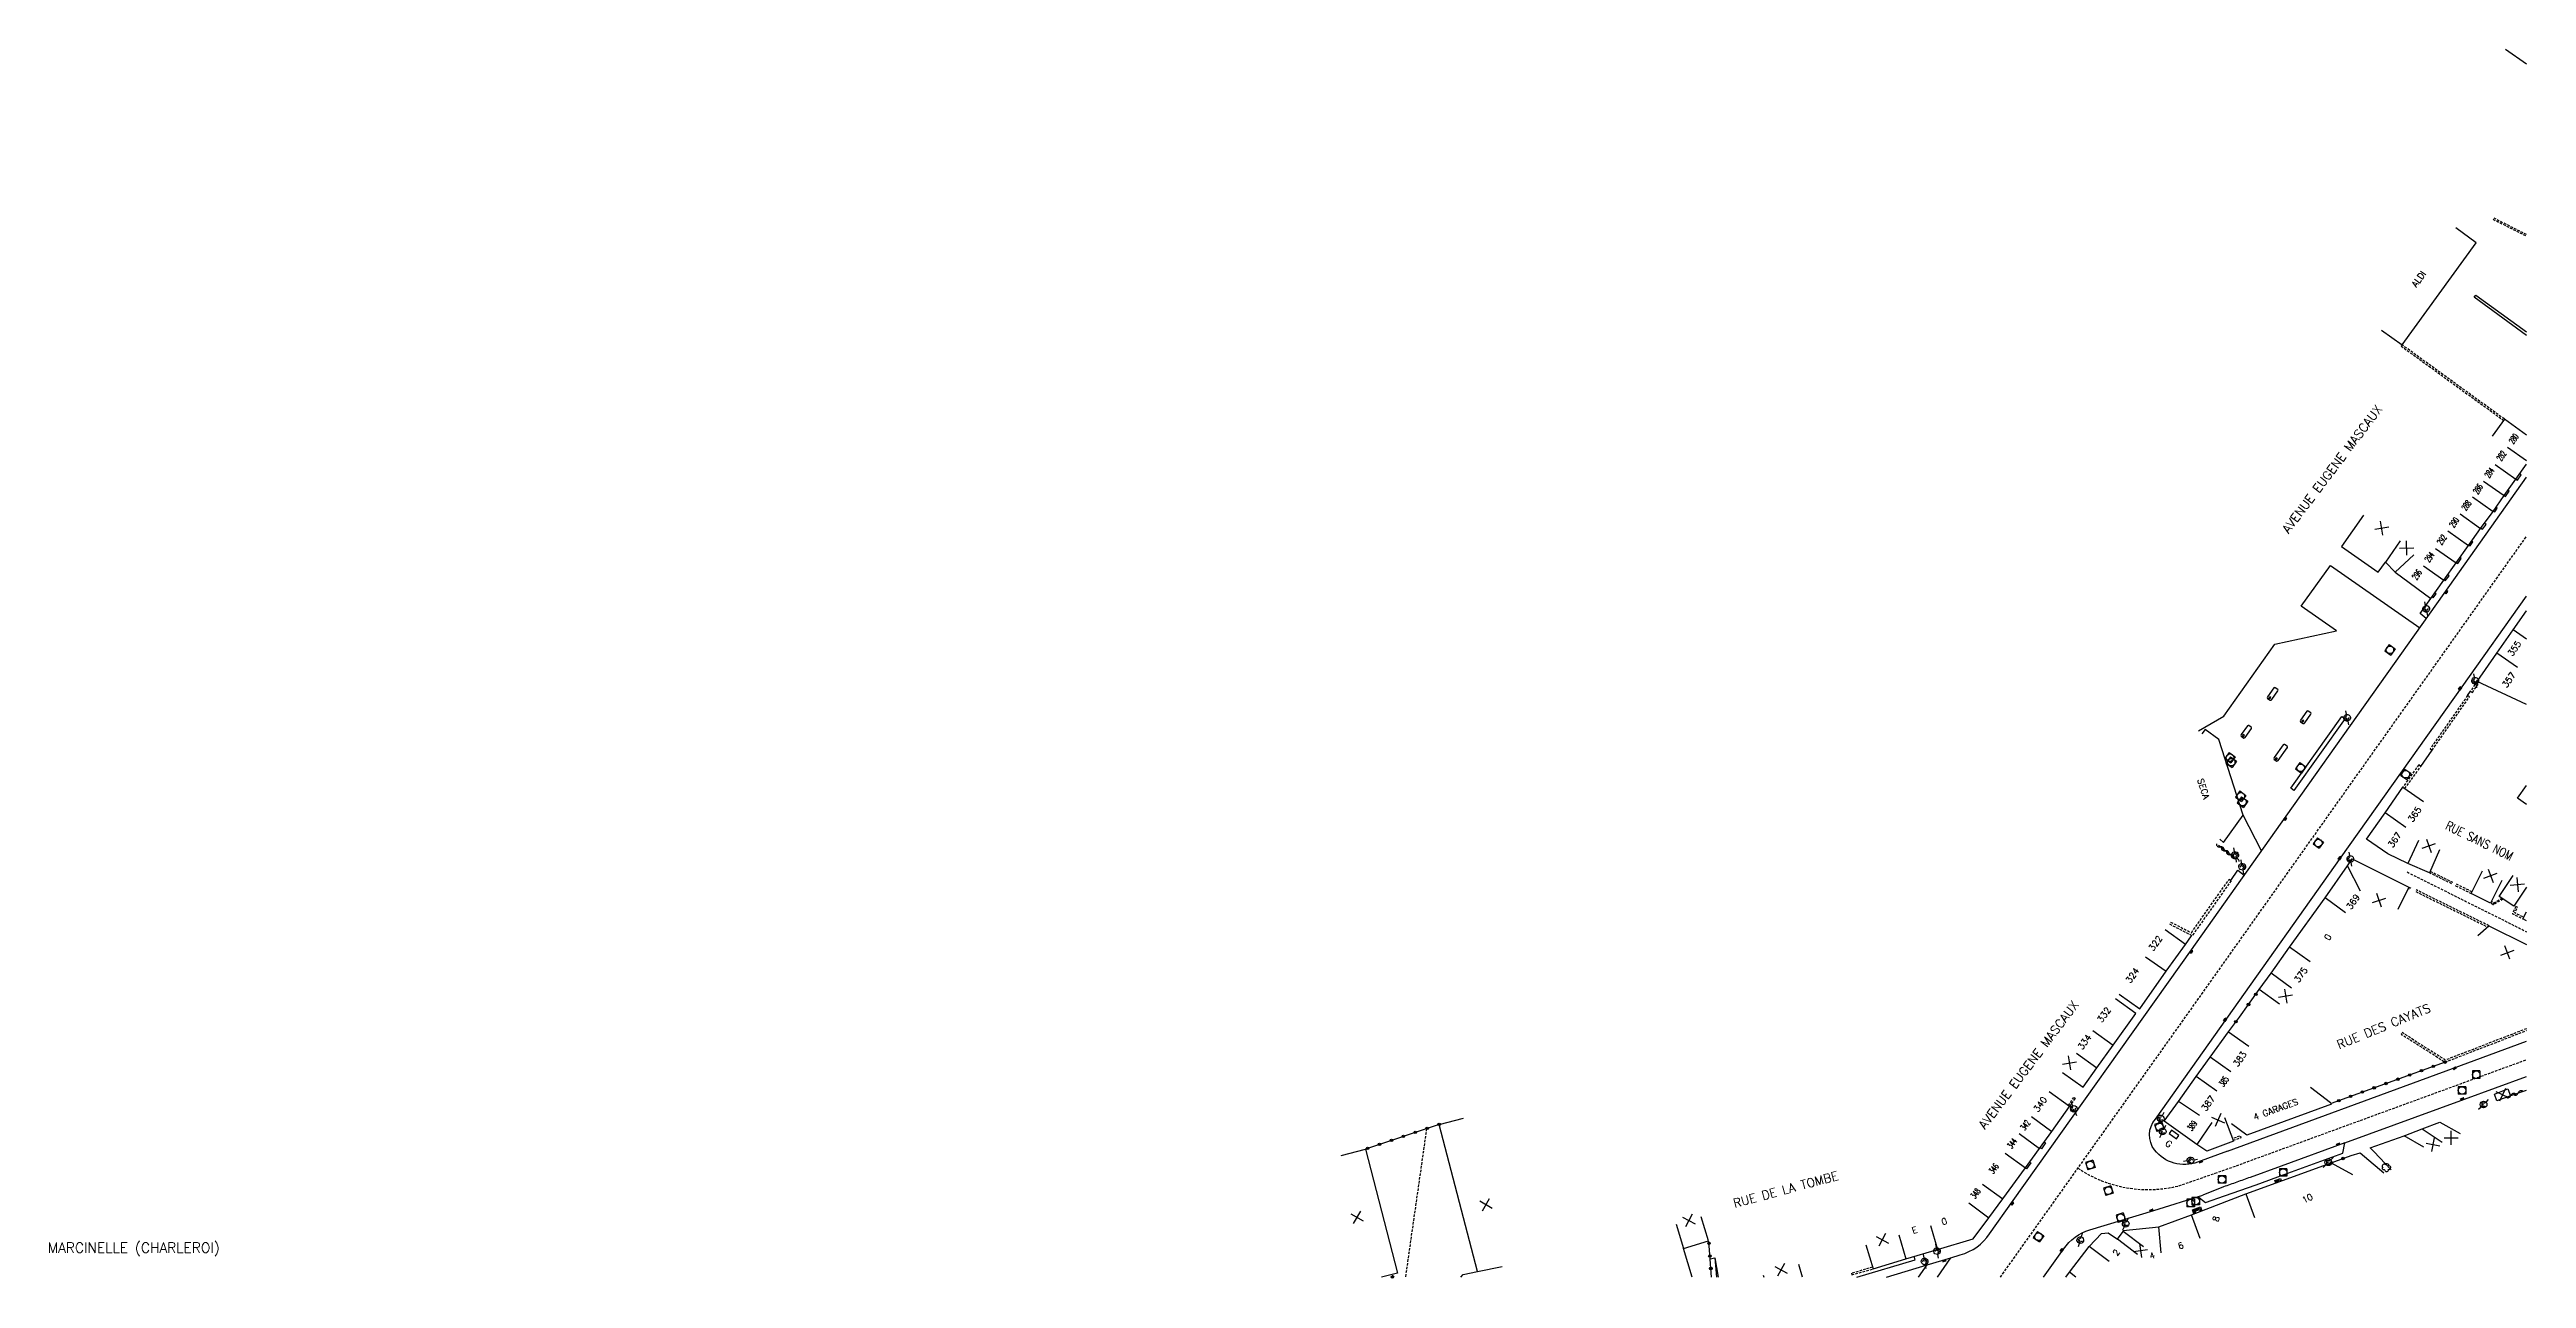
# Model space of a CAD drawing. Extents: x 154000 to 155000, y 119999 to 121001.
# Drawn here: x 154507.6 to 155000, y 119999.7 to 120244.1 of the extents above; entities that cross this region are included whole.
import ezdxf
from ezdxf.enums import TextEntityAlignment as Align

# ---------------------------------------------------------------- set-up
doc = ezdxf.new("R2010")
doc.units = 0
doc.header["$MEASUREMENT"] = 0
doc.linetypes.add('DASHED', pattern=[0.75, 0.5, -0.25])
doc.layers.get('0').update_dxf_attribs({"linetype": 'CONTINUOUS'})
for name, color, linetype in [('W0001', 6, 'DASHED'), ('W0008', 7, 'CONTINUOUS'), ('W0017', 7, 'CONTINUOUS'), ('W0100', 7, 'CONTINUOUS'), ('W0112', 1, 'DASHED'), ('W0300', 7, 'CONTINUOUS'), ('W0310', 3, 'CONTINUOUS'), ('W0322', 7, 'CONTINUOUS'), ('W0334', 7, 'CONTINUOUS'), ('W0400', 7, 'CONTINUOUS'), ('W0420', 7, 'CONTINUOUS'), ('W0471', 7, 'CONTINUOUS'), ('W0980', 7, 'CONTINUOUS'), ('W0984', 7, 'CONTINUOUS'), ('W0989', 7, 'CONTINUOUS'), ('W0991', 7, 'CONTINUOUS'), ('W1102', 7, 'CONTINUOUS')]:
    doc.layers.add(name, color=color, linetype=linetype)
doc.styles.get("Standard").update_dxf_attribs({"font": 'romans.shx'})

# ---------------------------------------------------------------- blocks, each defined once
blk = doc.blocks.new('t991o')
at = {"color": 0, "linetype": 'Continuous'}
for p, q in [((-1, 1), (1, -1)), ((-1, -1), (1, 1))]:
    blk.add_line(p, q, dxfattribs=at)
blk = doc.blocks.new('t322o')
at = {"color": 0, "linetype": 'Continuous'}
for radius in [0.25, 0.15]:
    blk.add_circle((0, 0), radius, dxfattribs=at)
blk = doc.blocks.new('t310o')
at = {"color": 0, "linetype": 'Continuous'}
for centre, start, end in [((-0.5, 0.38), 216.8699, 323.1304), ((0.5, -0.37), 36.8699, 143.1303)]:
    blk.add_arc(centre, 0.625, start, end, dxfattribs=at)
blk = doc.blocks.new('T400')
for p, q in [((-0.15, 0.3), (0.15, 0.3)), ((-0.15, -0.25), (-0.15, 0.3)), ((-0.15, 0.15), (0.15, 0.15)), ((-0.15, 0), (0.15, 0)), ((0.15, 0.3), (0.15, -0.25)), ((-0.15, -0.15), (0.15, -0.15)), ((-0.15, -0.25), (-0.15, -0.3)), ((-0.15, -0.3), (0.15, -0.3)), ((0.15, -0.3), (0.15, -0.25))]:
    blk.add_line(p, q)
blk = doc.blocks.new('T471')
for p, q in [((-0.333334, 0.333334), (-0.333334, -0.333334)), ((-0.333334, 0.333334), (0.333334, 0.333334)), ((-0.333334, 0), (0, 0)), ((0.500001, 0.500001), (1.000002, 1.000002)), ((-0.500001, -0.500001), (-1.000002, -1.000002)), ((-0.333334, -0.333334), (0.333334, -0.333334))]:
    blk.add_line(p, q)
blk.add_ellipse((0, 0), major_axis=(0.471405, 0.471405), ratio=1, start_param=5.4977871438, end_param=11.780972451)
blk = doc.blocks.new('T420')
for p, q in [((0.75, 0.75), (-0.75, 0.75)), ((-0.75, 0.75), (-0.75, -0.75)), ((0.75, 0.75), (0.75, -0.75)), ((0.75, -0.75), (-0.75, -0.75))]:
    blk.add_line(p, q)
blk.add_ellipse((0, 0), major_axis=(-0.53, 0.53), ratio=1, start_param=3.926991, end_param=10.210176)
blk = doc.blocks.new('T300')
for p, q in [((-0.8, 0.51), (-0.86, 0.34)), ((-0.86, 0.34), (-0.86, 0.17)), ((-0.86, 0.17), (-0.74, 0.06)), ((-0.69, 0.63), (-0.8, 0.51)), ((-0.8, -0.06), (-0.74, 0.06)), ((-0.74, 0.06), (-0.69, 0.11)), ((-0.57, 0.69), (-0.69, 0.63)), ((-0.46, 0.69), (-0.57, 0.69)), ((-0.29, 0.63), (-0.46, 0.69)), ((-0.29, 0.63), (-0.17, 0.74)), ((-0.23, 0.57), (-0.29, 0.63)), ((-0.17, 0.74), (-0.06, 0.8)), ((-0.06, 0.8), (0.06, 0.8)), ((0.06, 0.8), (0.23, 0.74)), ((0.23, 0.74), (0.34, 0.63)), ((0.34, 0.63), (0.4, 0.51)), ((0.46, 0.46), (0.34, 0.46)), ((0.4, 0.51), (0.4, 0.46)), ((0.57, 0.4), (0.46, 0.46)), ((0.57, 0.4), (0.69, 0.29)), ((0.69, 0.29), (0.74, 0.17)), ((0.74, 0.06), (0.69, -0.17)), ((0.74, 0.17), (0.74, 0.06)), ((-0.8, -0.17), (-0.8, -0.06)), ((-0.8, -0.23), (-0.8, -0.17)), ((-0.74, -0.34), (-0.8, -0.23)), ((-0.69, -0.4), (-0.74, -0.34)), ((-0.51, -0.46), (-0.69, -0.4)), ((-0.4, -0.46), (-0.51, -0.46)), ((-0.4, -0.46), (-0.34, -0.46)), ((-0.34, -0.46), (-0.34, -0.4)), ((-0.34, -0.51), (-0.34, -0.46)), ((-0.29, -0.63), (-0.34, -0.51)), ((-0.17, -0.74), (-0.29, -0.63)), ((-0.06, -0.8), (-0.17, -0.74)), ((0.06, -0.8), (-0.06, -0.8)), ((0.17, -0.74), (0.06, -0.8)), ((0.23, -0.69), (0.17, -0.74)), ((0.29, -0.46), (0.23, -0.46)), ((0.29, -0.63), (0.23, -0.69)), ((0.46, -0.4), (0.29, -0.46)), ((0.34, -0.51), (0.29, -0.63)), ((0.34, -0.51), (0.34, -0.46)), ((0.57, -0.34), (0.46, -0.4)), ((0.63, -0.29), (0.57, -0.34)), ((0.69, -0.17), (0.63, -0.29))]:
    blk.add_line(p, q)

msp = doc.modelspace()

# ---------------------------------------------------------------- linework, layer by layer
at = {"layer": 'W0001', "flags": 128}
for points in [[(154895.42, 120000), (154934.83, 120055.4), (154957.58, 120087.51), (154981.6, 120121.34), (155000, 120147.29)], [(154976.25, 120080.56), (155000, 120068.69)], [(154938.11, 120020.67), (154941.45, 120021.83), (155000, 120043.24)], [(154781.32, 120029.53), (154777.12, 120000)]]:
    msp.add_lwpolyline(points, dxfattribs=at)
msp.add_lwpolyline([(154910.82, 120021.65, 0.214859), (154931.07, 120018.21), (154938.11, 120020.67)], format="xyb", dxfattribs=at)
at = {"layer": 'W0008'}
for points in [[(154872.78, 120000), (154880.86, 120002.42), (154885.59, 120003.82), (154887.43, 120004.46, 0.191279), (154893.27, 120008.63), (154897.97, 120015.25), (154933.38, 120065.11), (154952.22, 120091.66), (154983.61, 120135.96), (155000, 120159.09)], [(154940.59, 120025.02), (154934.62, 120022.87, -0.327236), (154926.08, 120025.29, -0.363056), (154926.25, 120031.41), (154940.44, 120051.43), (154963.18, 120083.53), (154987.2, 120117.36), (155000, 120135.41)], [(154903.96, 120000), (154907.96, 120005.58, -0.176933), (154913.22, 120009.38), (154925.89, 120013.25), (154935.64, 120016.32)]]:
    msp.add_lwpolyline(points, format="xyb", dxfattribs=at)
at = {"layer": 'W0008', "flags": 128}
for points in [[(154940.59, 120025.02), (154985.27, 120041.51), (155000, 120046.93)], [(154963.87, 120026.73), (154987.68, 120035.41), (155000, 120039.92)], [(154950.14, 120018.68), (154949.96, 120019.18), (154951.09, 120019.61), (154951.27, 120019.1)], [(154950.32, 120018.75), (154950.21, 120019.06), (154950.97, 120019.35), (154951.09, 120019.03)], [(154950.51, 120018.82), (154950.47, 120018.95), (154950.85, 120019.09), (154950.9, 120018.96)], [(154933.9, 120012.57), (154933.61, 120013.37), (154935.21, 120013.96), (154935.49, 120013.18)], [(154934.09, 120012.64), (154933.87, 120013.25), (154935.09, 120013.71), (154935.3, 120013.11)], [(154934.28, 120012.72), (154934.13, 120013.14), (154934.97, 120013.45), (154935.12, 120013.04)]]:
    msp.add_lwpolyline(points, dxfattribs=at)
msp.add_lwpolyline([(154934.64, 120016.01), (154936.16, 120014.83), (154939.97, 120016.14), (154946.29, 120018.34), (154951.8, 120020.38), (154963.46, 120024.67), (154963.87, 120026.73), (154951.23, 120022.09), (154945.05, 120019.83, -0.001444), (154942.39, 120018.88, -0.001444), (154939.74, 120017.94), (154935.64, 120016.32)], format="xyb", dxfattribs=at)
at = {"layer": 'W0017', "flags": 128}
for points in [[(154965.16, 120024.19), (154966.95, 120024.71), (154967.82, 120023.97), (154971.63, 120020.73)], [(154973.1, 120021.36), (154969.64, 120024.97), (154968.95, 120025.69), (154975.66, 120028.12)]]:
    msp.add_lwpolyline(points, dxfattribs=at)
at = {"layer": 'W0100'}
for points in [[(155000, 120241.2), (154995.83, 120244.11)], [(154971.21, 120188.33), (154975.26, 120185.39), (154990, 120205.69), (154985.95, 120208.63)], [(155000, 120167.45), (154995.61, 120170.62), (154993.15, 120167.22)], [(154967.59, 120151.51), (154963.23, 120145.28), (154970.54, 120140.15), (154971.97, 120142.17), (154973.87, 120140.15), (154980.99, 120134.94), (154983.58, 120138.58), (154986, 120142.02), (154988.46, 120145.47), (154990.89, 120148.85), (154993.35, 120152.25), (154995.55, 120155.44), (154997.88, 120158.69), (155000, 120161.69)], [(155000, 120113.86), (154990.17, 120118.44), (154994.11, 120124.07), (154997.37, 120128.72), (154999.99, 120132.46), (155000, 120132.47)], [(154976.42, 120082.28), (154972.43, 120084.16), (154968.21, 120087.09), (154971.91, 120092.31), (154975.41, 120097.43), (154979.54, 120094.61)], [(155000, 120094), (154998.23, 120095.25), (155000, 120097.76)], [(154950.92, 120054.25), (154946.88, 120057.21), (154949.25, 120060.44), (154952.92, 120065.6), (154959.96, 120075.39), (154964.44, 120081.79), (154965.38, 120083.2), (154976.64, 120077.56), (154974.4, 120073.09)], [(154919.03, 120056.26), (154923.11, 120053.37), (154928.37, 120060.81), (154932.22, 120066.13), (154928.17, 120069.06)], [(154907.77, 120040.67), (154911.84, 120037.76), (154914.58, 120041.61), (154917.82, 120046.1), (154922.34, 120052.42), (154918.27, 120055.33)], [(154939.95, 120031.72), (154941.74, 120027.05), (154936.46, 120025.03), (154934.46, 120026.39), (154927.99, 120030.99), (154930.83, 120034.92), (154934.35, 120039.87), (154937.14, 120043.76), (154940.73, 120048.8), (154944.8, 120045.91)], [(154868.67, 120006.43), (154870.11, 120001.64), (154876.64, 120003.61), (154882.91, 120005.48), (154890.02, 120007.58), (154893.13, 120011.79), (154895.88, 120015.55), (154900.39, 120021.72), (154903.2, 120025.6), (154905.64, 120028.97), (154909.17, 120033.96), (154905.09, 120036.85)], [(154834.1, 120000), (154832.38, 120005.72), (154837.38, 120007.22), (154835.94, 120012.01)], [(154908.43, 120000), (154909.16, 120000.96), (154913.08, 120006.11), (154915.48, 120008.64), (154916.87, 120008.81), (154918.7, 120007.54), (154919.84, 120009.04), (154919.84, 120009.27), (154926.88, 120009.97), (154933.4, 120012.38)], [(154837.7, 120003.64), (154838.67, 120003.81), (154839.31, 120000)], [(154856.09, 120000), (154855.35, 120002.5)]]:
    msp.add_lwpolyline(points, dxfattribs=at)
at = {"layer": 'W0100', "flags": 128}
for points in [[(154982.74, 120084.96), (154980.73, 120080.38), (154976.42, 120082.28)], [(154995.1, 120078.86), (154992.87, 120074.38), (154989.01, 120076.31), (154991.24, 120080.79)], [(155000, 120077.51), (154997.49, 120073.75), (154994.56, 120075.71), (154997.34, 120079.87)], [(154990.31, 120067.96), (154992.55, 120069.88), (155000, 120066.15)], [(155000, 120070.87), (154999.31, 120071.22), (155000, 120072.61)], [(154961.21, 120034.39), (154944.42, 120028.25), (154941.37, 120030.49)], [(154961.2, 120034.41), (154961.16, 120034.54), (154961.04, 120034.64), (154957.07, 120037.68)], [(154788.14, 120000), (154788.61, 120000.53), (154791.43, 120001.09), (154783.83, 120030.37), (154788.67, 120031.63)], [(154979.57, 120025.86), (154975.66, 120028.12), (154979.29, 120029.5), (154982.76, 120030.83), (154986.81, 120028.57)], [(154764.34, 120024.21), (154769.18, 120025.46), (154775.53, 120000.8), (154772.4, 120000)], [(154933.39, 120012.37), (154944.23, 120016.54), (154961.19, 120022.7), (154965.44, 120020.39)]]:
    msp.add_lwpolyline(points, dxfattribs=at)
msp.add_lwpolyline([(154993.63, 120036.41), (154996.32, 120037.41), (154996.82, 120036.07), (154994.13, 120035.06)], close=True, dxfattribs=at)
at = {"layer": 'W0100'}
msp.add_lwpolyline([(154930.91, 120028.18), (154929.43, 120029.21), (154928.97, 120028.56), (154930.45, 120027.53)], close=True, dxfattribs=at)
at = {"layer": 'W0112'}
for points in [[(154993.48, 120210.64), (155000, 120207.35)], [(154993.35, 120210.37), (155000, 120207.01)], [(154995.61, 120170.62), (154975.26, 120185.39), (154975.09, 120185.15), (154995.44, 120170.38)], [(154990.17, 120118.44), (154988.9, 120116.52), (154989.29, 120116.27), (154990.55, 120118.19)], [(154975.82, 120097.13), (154978.99, 120101.55), (154978.57, 120101.85), (154975.41, 120097.43)], [(154929.26, 120070.61), (154933.38, 120068.49), (154940.89, 120079.11), (154941.28, 120078.83), (154933.54, 120067.87), (154929.04, 120070.19)], [(154908.92, 120034.13), (154910, 120035.73), (154910.25, 120035.56), (154909.17, 120033.96)], [(154870.02, 120001.97), (154865.8, 120000.76), (154865.89, 120000.43), (154870.11, 120001.64)]]:
    msp.add_lwpolyline(points, dxfattribs=at)
for points in [[(154948.77, 120115.17), (154949.01, 120115.01), (154949.19, 120115.23), (154948.96, 120115.39)], [(154988.28, 120115.64), (154980.86, 120105.07), (154981.25, 120104.8), (154988.66, 120115.38)], [(154943.51, 120107.64), (154943.74, 120107.49), (154943.93, 120107.71), (154943.69, 120107.87)], [(154955.33, 120110.53), (154955.57, 120110.38), (154955.75, 120110.6), (154955.52, 120110.76)], [(154950.07, 120103.05), (154950.31, 120102.9), (154950.49, 120103.12), (154950.26, 120103.28)]]:
    msp.add_lwpolyline(points, close=True, dxfattribs=at)
at = {"layer": 'W0112', "flags": 128}
for points in [[(154976.64, 120077.56), (154976.95, 120077.4), (154976.82, 120077.13), (154976.5, 120077.29)], [(154992.55, 120069.88), (154978.11, 120077), (154977.96, 120076.68), (154992.26, 120069.63)], [(154995.15, 120075.32), (154993.57, 120074.43), (154993.31, 120074.29), (154993.41, 120074.11), (154993.57, 120074.43), (154993.03, 120074.7), (154992.87, 120074.38), (154993.41, 120074.11), (154993.67, 120074.26), (154995.33, 120075.2)], [(155000, 120049.4), (154983.87, 120043.15), (154983.69, 120043.27), (154975.25, 120048.63), (154975.06, 120048.33), (154983.5, 120042.97), (154983.83, 120042.76), (155000, 120049.02)], [(154941.68, 120027.21), (154943.28, 120027.77), (154943.17, 120028.1), (154941.55, 120027.54)]]:
    msp.add_lwpolyline(points, dxfattribs=at)
for points in [[(154985.12, 120078.23), (154980.73, 120080.38), (154980.88, 120080.7), (154985.28, 120078.55)], [(154985.92, 120077.82), (154989.01, 120076.31), (154989.16, 120076.63), (154986.07, 120078.14)], [(154997.92, 120073.7), (154997.2, 120072.27), (154999.31, 120071.22), (154999.46, 120071.54), (154997.68, 120072.43), (154998.24, 120073.55)]]:
    msp.add_lwpolyline(points, close=True, dxfattribs=at)
at = {"layer": 'W0310'}
msp.add_lwpolyline([(154942.1, 120083.25), (154938.79, 120085.81)], dxfattribs=at)
at = {"layer": 'W0310', "flags": 128}
msp.add_lwpolyline([(154996.88, 120036.09), (155000, 120037.19)], dxfattribs=at)
at = {"layer": 'W0322'}
for points in [[(154944.73, 120054.21), (154946.88, 120057.21)], [(154940.73, 120048.8), (154942.92, 120051.72)], [(154783.83, 120030.37), (154769.18, 120025.46)], [(154837.98, 120000), (154837.44, 120007.17)], [(154774.53, 120000), (154774.61, 120000.38)]]:
    msp.add_lwpolyline(points, dxfattribs=at)
at = {"layer": 'W0322', "flags": 128}
for points in [[(154983.83, 120042.76), (154961.16, 120034.54)], [(154961.19, 120022.7), (154965.16, 120024.19)]]:
    msp.add_lwpolyline(points, dxfattribs=at)
at = {"layer": 'W0334'}
for points in [[(155000, 120187.25), (154989.59, 120194.85), (154989.96, 120195.26), (155000, 120187.99)], [(154995.56, 120155.45), (154995.86, 120155.24), (154996.59, 120156.28), (154996.3, 120156.49)], [(154997.88, 120158.69), (154998.2, 120158.47), (154998.95, 120159.53), (154998.63, 120159.75)], [(154993.44, 120152.37), (154993.68, 120152.19), (154994.19, 120152.91), (154993.93, 120153.09)], [(154990.93, 120148.91), (154991.24, 120148.7), (154991.99, 120149.67), (154991.66, 120149.91)], [(154986.05, 120142.09), (154986.34, 120141.88), (154987.04, 120142.91), (154986.78, 120143.11)], [(154988.55, 120145.6), (154988.81, 120145.42), (154989.36, 120146.23), (154989.13, 120146.4)], [(154934.8, 120108.64), (154939.82, 120111.53), (154949.98, 120125.87), (154962.24, 120128.51), (154955.21, 120133.45), (154961.03, 120141.52), (154978.77, 120129.12)], [(154983.63, 120138.66), (154983.87, 120138.49), (154984.63, 120139.48), (154984.35, 120139.67)], [(154980.09, 120130.99), (154978.89, 120131.93), (154980.99, 120134.94)], [(154981.22, 120135.26), (154981.44, 120135.1), (154982.02, 120135.89), (154981.78, 120136.05)], [(154988.28, 120115.64), (154988.9, 120116.52)], [(154947.35, 120084.8), (154943.67, 120091.86), (154938.87, 120106.89), (154936.11, 120108.87), (154935.46, 120108.01)], [(154978.98, 120101.53), (154981.23, 120104.78)], [(154939.01, 120087.11), (154939.79, 120086.42), (154943.67, 120091.86)], [(154941.21, 120078.88), (154942.6, 120080.89), (154943.9, 120079.94)], [(154932.22, 120066.13), (154933.42, 120067.84)], [(154942.92, 120051.72), (154944.73, 120054.21)], [(154904.12, 120026.88), (154904.4, 120026.68), (154903.58, 120025.53), (154903.29, 120025.74)], [(154901.23, 120022.88), (154901.49, 120022.7), (154900.62, 120021.5), (154900.37, 120021.69)], [(154838.67, 120003.81), (154838.94, 120000)], [(154866.89, 120000), (154878.44, 120003.42), (154878.3, 120004.11)], [(154882.88, 120000), (154885.59, 120003.82)], [(154879.16, 120000), (154880.86, 120002.42)]]:
    msp.add_lwpolyline(points, dxfattribs=at)
for points in [[(154950.6, 120116.59, 0.317411), (154950.54, 120116.87), (154950.05, 120117.2, 0.292685), (154949.77, 120117.17), (154948.53, 120115.41, 0.277134), (154948.52, 120115.07), (154949.05, 120114.73, 0.202813), (154949.37, 120114.83)], [(154957.16, 120111.96, 0.317411), (154957.1, 120112.24), (154956.61, 120112.56, 0.292685), (154956.33, 120112.54), (154955.09, 120110.78, 0.277134), (154955.08, 120110.44), (154955.62, 120110.09, 0.202813), (154955.93, 120110.2)], [(154945.34, 120109.07, 0.317411), (154945.28, 120109.35), (154944.79, 120109.67, 0.292685), (154944.51, 120109.65), (154943.27, 120107.89, 0.277134), (154943.26, 120107.55), (154943.79, 120107.2, 0.202813), (154944.1, 120107.31)], [(154949.83, 120103.3, 0.277134), (154949.82, 120102.96), (154950.35, 120102.61, 0.202813), (154950.66, 120102.72), (154952.44, 120105.24), (154952.46, 120105.28, 0.317411), (154952.4, 120105.56), (154951.91, 120105.89, 0.317411), (154951.6, 120105.85)]]:
    msp.add_lwpolyline(points, format="xyb", close=True, dxfattribs=at)
msp.add_lwpolyline([(154963.94, 120111.06), (154953.77, 120096.78), (154953.14, 120097.23), (154963.31, 120111.51)], close=True, dxfattribs=at)
at = {"layer": 'W1102'}
for p, q in [((154996.24, 120165.02), (155000, 120162.36)), ((154830.96, 120010.52), (154832.38, 120005.72)), ((154791.43, 120001.09), (154796.33, 120002.08))]:
    msp.add_line(p, q, dxfattribs=at)
for points in [[(154993.81, 120161.6), (154997.88, 120158.69)], [(154991.44, 120158.28), (154995.55, 120155.44)], [(154986.83, 120151.77), (154990.89, 120148.85)], [(154989.3, 120155.18), (154993.35, 120152.25)], [(154984.38, 120148.37), (154988.46, 120145.47)], [(154974.86, 120146.41), (154971.97, 120142.17)], [(154977.58, 120143.63), (154973.87, 120140.15)], [(154981.92, 120144.9), (154986, 120142.02)], [(154979.5, 120141.47), (154983.58, 120138.58)], [(155000, 120132.46), (154999.99, 120132.46)], [(155000, 120126.88), (154997.37, 120128.72)], [(154998.2, 120121.2), (154994.11, 120124.07)], [(154975.99, 120089.41), (154971.91, 120092.31)], [(154978.56, 120086.8), (154976.42, 120082.28)], [(154967.03, 120076.78), (154964.44, 120081.79)], [(154964.02, 120072.47), (154959.96, 120075.39)], [(154924.28, 120063.7), (154928.37, 120060.81)], [(154957, 120062.7), (154952.92, 120065.6)], [(154953.29, 120057.49), (154949.25, 120060.44)], [(154913.76, 120049.02), (154917.82, 120046.1)], [(154910.51, 120044.51), (154914.58, 120041.61)], [(154941.2, 120040.84), (154937.14, 120043.76)], [(154938.43, 120036.97), (154934.35, 120039.87)], [(154934.99, 120032.14), (154930.83, 120034.92)], [(154899.14, 120028.53), (154903.2, 120025.6)], [(154901.59, 120031.91), (154905.64, 120028.97)], [(154937.43, 120030.75), (154934.46, 120026.39)], [(154896.35, 120024.67), (154900.39, 120021.72)], [(154891.84, 120018.5), (154895.88, 120015.55)], [(154889.11, 120014.76), (154893.13, 120011.79)], [(154881.49, 120010.27), (154882.91, 120005.48)], [(154923.83, 120006.03), (154919.84, 120009.04)], [(154927.39, 120004.83), (154926.88, 120009.97)], [(154935.14, 120007.69), (154933.4, 120012.38)], [(154875.19, 120008.4), (154876.64, 120003.61)], [(154917.06, 120003.09), (154913.08, 120006.11)], [(154922.68, 120004.51), (154918.7, 120007.54)], [(154848.25, 120000.4), (154848.37, 120000)], [(154910.42, 120000), (154909.16, 120000.96)]]:
    msp.add_lwpolyline(points, dxfattribs=at)
at = {"layer": 'W1102', "flags": 128}
for points in [[(154979.29, 120029.5), (154983.27, 120026.82)], [(154944.23, 120016.54), (154945.94, 120011.84)]]:
    msp.add_lwpolyline(points, dxfattribs=at)

# ---------------------------------------------------------------- block references
at = {"layer": 'W0300'}
msp.add_blockref('T300', (154972.2, 120021.76), dxfattribs=at)
at = {"layer": 'W0310'}
for p, rotation in [((154939.14, 120085.55), 142.182055732469), ((154940.12, 120084.78), 142.182055732469), ((154941.11, 120084.02), 142.182055732469), ((154942.1, 120083.25), 142.182055732469), ((154996.88, 120036.09), 19.49504674521909), ((154998.35, 120036.61), 19.49504674521909)]:
    msp.add_blockref('t310o', p, dxfattribs=dict(at, rotation=rotation))
at = {"layer": 'W0322'}
for p, rotation in [((154944.73, 120054.21), 54.1969037002886), ((154946.19, 120056.24), 54.1969037002886), ((154942.23, 120050.8), 53.114413477248), ((154972.08, 120038.5), 199.9069267974116), ((154974.43, 120039.35), 199.9069267974116), ((154976.78, 120040.2), 199.9069267974116), ((154979.13, 120041.05), 199.9069267974116), ((154981.48, 120041.9), 199.9069267974116), ((154983.83, 120042.76), 199.9069267974116), ((154962.68, 120035.09), 199.9069267974116), ((154965.03, 120035.95), 199.9069267974116), ((154967.38, 120036.8), 199.9069267974116), ((154969.73, 120037.65), 199.9069267974116), ((154779.09, 120028.78), 198.546232679941), ((154781.46, 120029.58), 198.546232679941), ((154783.83, 120030.37), 198.546232679941), ((154769.61, 120025.6), 198.546232679941), ((154771.98, 120026.4), 198.546232679941), ((154774.35, 120027.19), 198.546232679941), ((154776.72, 120027.99), 198.546232679941), ((154963.53, 120023.58), 20.68890708115813), ((154961.19, 120022.7), 20.68890708115813), ((154837.47, 120006.7), 94.32955319735429), ((154837.66, 120004.2), 94.32955319735429), ((154774.54, 120000.02), 78.51497247820686), ((154837.85, 120001.71), 94.32955319735429)]:
    msp.add_blockref('t322o', p, dxfattribs=dict(at, rotation=rotation))
at = {"layer": 'W0400'}
for p, rotation in [((154984.04, 120136.21), 144.6741043843396), ((154986.8, 120117.06), 144.622850949886), ((154952.02, 120091.11), 144.6456532171697), ((154962.85, 120083.29), 144.6872961253366), ((154933.37, 120064.7), 144.621790396375), ((154940.07, 120051.16), 144.6662933701972), ((154985.75, 120041.55), 302.8891822097864), ((154987.25, 120035.41), 110.0635682055828), ((154962.58, 120026.4), 110.1312688855767), ((154935.24, 120022.97), 289.8079130772629), ((154897.73, 120014.66), 144.5994673645115), ((154925.48, 120013.28), 106.9751424711009), ((154907.61, 120005.36), 144.3653233569463), ((154884.21, 120003.24), 287.0263782991697)]:
    msp.add_blockref('T400', p, dxfattribs=dict(at, rotation=rotation))
at = {"layer": 'W0420'}
for p, rotation in [((154972.86, 120124.74), 54.79488659623321), ((154941.06, 120103.3), 54.63255365606179), ((154941.31, 120102.39), 54.63255365606179), ((154955.11, 120101.27), 54.79488659623321), ((154975.99, 120099.99), 55.70486050352672), ((154943.18, 120095.62), 54.63255365606179), ((154943.55, 120094.46), 54.63255365606179), ((154958.62, 120086.32), 54.68729612533661), ((154927.02, 120029.88), 17.4851316172768), ((154913.29, 120022.29), 17.4851316172768), ((154916.88, 120017.19), 17.4851316172768), ((154902.99, 120008.05), 54.3653233569463), ((154919.34, 120011.81), 17.4851316172768)]:
    msp.add_blockref('T420', p, dxfattribs=dict(at, rotation=rotation))
for p in [(154990.01, 120040.24), (154987.2, 120037.12), (154939.45, 120019.41), (154951.64, 120020.8), (154933.23, 120014.72), (154934.23, 120015.11)]:
    msp.add_blockref('T420', p, dxfattribs=at)
at = {"layer": 'W0471'}
for p, rotation in [((154980.06, 120132.88), 54.79488659623321), ((154989.8, 120118.59), 56.7256975368046), ((154964.35, 120111.22), 54.79488659623321), ((154942.08, 120083.94), 234.544682863709), ((154943.49, 120081.61), 234.544682863709), ((154964.98, 120083.14), 54.68729612533661), ((154910, 120033.46), 67.3976566531507), ((154927.29, 120031.54), 17.4851316172768), ((154927.68, 120028.98), 17.4851316172768), ((154933.22, 120023.22), 324.931290891506), ((154911.3, 120007.37), 27.9872722529419), ((154920.32, 120010.62), 17.4851316172768), ((154880.35, 120003.12), 234.117795881128), ((154882.8, 120005.18), 234.117795881128)]:
    msp.add_blockref('T471', p, dxfattribs=dict(at, rotation=rotation))
for p in [(154991.48, 120034.32), (154960.61, 120022.83)]:
    msp.add_blockref('T471', p, dxfattribs=at)
at = {"layer": 'W0991'}
for p, rotation in [((154971.23, 120148.96), 54.9322897409677), ((154976.19, 120144.99), 45.73460100402144), ((154980.6, 120085.77), 334.8672697912095), ((154992.87, 120079.82), 334.8672697912095), ((154998.2, 120078.05), 320.2477213606414), ((154970.71, 120074.93), 63.38059199389193), ((154996.2, 120064.54), 65.20433258889749), ((154952.11, 120055.89), 323.8276229631466), ((154909.14, 120042.59), 324.4738819309096), ((154938.69, 120031.24), 291.001997627262), ((154985.04, 120027.69), 45.04589999952677), ((154981.42, 120026.34), 34.15769069360027), ((154793.14, 120014.43), 14.54871605610891), ((154767.51, 120011.88), 14.42643429368182), ((154833.45, 120011.26), 286.6790587812293), ((154871.93, 120007.42), 286.792099505101), ((154923.26, 120005.27), 322.9704637622105), ((154851.8, 120001.45), 286.5008443291115)]:
    msp.add_blockref('t991o', p, dxfattribs=dict(at, rotation=rotation))
at = {"layer": 'W0991', "extrusion": (0, 0, -1), "rotation": 339.5849554561063}
msp.add_blockref('t991o', (-154995.23, 120036.25), dxfattribs=at)

# ---------------------------------------------------------------- texts
at = {"layer": 'W0980'}
msp.add_text('MARCINELLE (CHARLEROI)', height=2, dxfattribs=at).set_placement((154524.31, 120005.71), align=Align.MIDDLE)
at = {"layer": 'W0984'}
for s, rotation, p in [('ALDI', 54.0239, (154978.58, 120198.48)), ('SECA', 287.849, (154935.79, 120097.09)), ('G', 324.9313, (154928.88, 120026.5)), ('E', 16.5724, (154878.35, 120009.34))]:
    msp.add_text(s, height=1.25, rotation=rotation, dxfattribs=at).set_placement(p, align=Align.MIDDLE)
at = {"layer": 'W0989'}
for s, rotation, p in [('AVENUE EUGENE MASCAUX', 52.9164, (154961.38, 120160.71)), ('AVENUE EUGENE MASCAUX', 52.9164, (154901.03, 120042.22)), ('RUE DES CAYATS', 22.2988, (154971.6, 120049.87)), ('RUE DE LA TOMBE', 15.119, (154852.74, 120017.44))]:
    msp.add_text(s, height=1.75, rotation=rotation, dxfattribs=at).set_placement(p, align=Align.MIDDLE)
at = {"layer": 'W0989', "width": 0.8}
msp.add_text('RUE SANS NOM', height=1.75, rotation=333.8092, dxfattribs=at).set_placement((154990.64, 120086.76), align=Align.MIDDLE)
at = {"layer": 'W0991', "width": 0.5}
for s, rotation, p in [('280', 54.1488, (154997.46, 120166.71)), ('282', 54.6354, (154995.02, 120163.31)), ('286', 55.3483, (154990.36, 120156.72)), ('284', 54.4873, (154992.63, 120159.95)), ('288', 54.0799, (154988.05, 120153.46)), ('292', 54.5497, (154983.16, 120146.64)), ('290', 54.3286, (154985.61, 120150.08)), ('294', 54.8259, (154980.71, 120143.19)), ('296', 53.8432, (154978.21, 120139.7)), ('385', 54.3577, (154939.82, 120038.91)), ('342', 54.0596, (154900.36, 120030.21)), ('389', 54.592, (154933.54, 120030.11)), ('344', 54.1775, (154897.75, 120026.6)), ('346', 53.8245, (154894.09, 120021.58)), ('348', 53.8467, (154890.47, 120016.63))]:
    msp.add_text(s, height=1.25, rotation=rotation, dxfattribs=at).set_placement(p, align=Align.MIDDLE)
at = {"layer": 'W0991'}
for s, rotation, p in [('355', 54.9198, (154997.61, 120125.01)), ('357', 54.9962, (154996.49, 120118.75)), ('365', 55.7049, (154977.78, 120092.03)), ('367', 55.7049, (154973.79, 120086.95)), ('369', 54.9915, (154965.53, 120074.64)), ('322', 54.1025, (154926.23, 120066.39)), ('0', 54.295, (154960.51, 120067.6)), ('324', 54.7555, (154921.66, 120059.99)), ('375', 54.5573, (154955.15, 120060.11)), ('332', 54.4228, (154916.01, 120052.17)), ('334', 54.2687, (154912.14, 120046.77)), ('383', 54.5928, (154943.01, 120043.38)), ('340', 54.7088, (154903.33, 120034.37)), ('387', 54.573, (154936.71, 120034.55)), ('4 GARAGES', 20.1517, (154950.14, 120033.37)), ('10', 24.7741, (154956.44, 120015.65)), ('0', 16.4128, (154884.25, 120011.09)), ('8', 73.6467, (154938.3, 120011.58)), ('2', 52.7438, (154918.43, 120004.89)), ('4', 20.2724, (154925.58, 120004.27)), ('6', 20.2724, (154931.26, 120006.26))]:
    msp.add_text(s, height=1.25, rotation=rotation, dxfattribs=at).set_placement(p, align=Align.MIDDLE)

doc.saveas('drawing.dxf')
